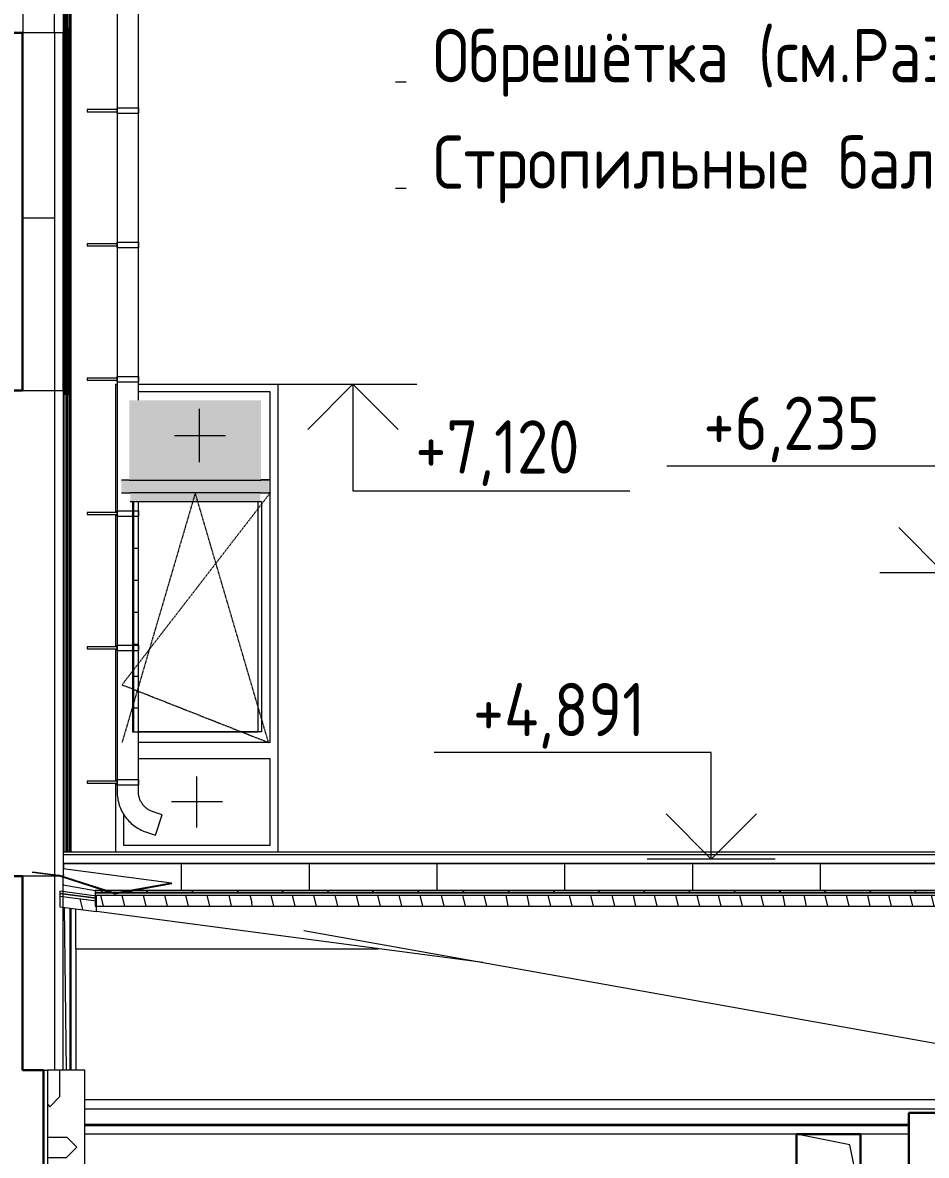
# Model space of a CAD drawing. Header units: millimetres. Extents: x -3929 to 624051, y 52832 to 514950.
# Drawn here: x 496946 to 501188, y 116246 to 121563 of the extents above; entities that cross this region are included whole.
import ezdxf

# ---------------------------------------------------------------- set-up
doc = ezdxf.new("R2010")
doc.units = ezdxf.units.MM
doc.linetypes.add('ADSK_Штриховая_ш2 п1', pattern=[3, 2, -1])
doc.linetypes.add('ADSK_Штриховая_ш3 п1_5', pattern=[4.5, 3, -1.5])
for name, color, linetype, lineweight in [('Аннотация', 7, 'Continuous', 18), ('Крыша', 7, 'Continuous', 9), ('Крыша штриховка', 7, 'Continuous', 9), ('Обобщенные модели', 7, 'Continuous', 18), ('Ограждение', 7, 'Continuous', 9), ('Окна', 7, 'Continuous', 9), ('Окна открывание', 7, 'ADSK_Штриховая_ш2 п1', 9), ('Отметки', 7, 'Continuous', 9), ('Стены внутренние', 7, 'Continuous', 18), ('Стены наружные', 7, 'Continuous', 18), ('Стены несущие', 7, 'Continuous', 30), ('Стены отделка', 7, 'Continuous', 30), ('Стены штриховка', 7, 'Continuous', 9), ('Узлы', 7, 'Continuous', 18)]:
    doc.layers.add(name, color=color, linetype=linetype, lineweight=lineweight)
doc.layers.add('Линии', color=7, linetype='Continuous', lineweight=9, true_color=0x00a600)
doc.styles.add('GOST Common_1', font='GOST_Common.ttf', dxfattribs={"width": 0.9, "height": 250})
doc.styles.add('GOST Common_2', font='GOST_Common.ttf', dxfattribs={"width": 0.9, "height": 250})
pattern_1 = [(76.301, (493918.01, 121045.93), (1300.032, 6399.994), [388.03, -16080.42]), (78.518, (494064.5, 121748.13), (0.0002, 3200), [58.34, -6472.36]), (80.77, (494020.91, 121480.23), (1300.019, 9599.997), [271.41, -15938.46]), (78.518, (494009.3, 121423.06), (0.0002, 3200), [58.34, -6472.36]), (84.201, (494076.1, 121805.3), (-0.012, 3200), [388.03, -12477.82]), (95.799, (494118, 123100.83), (-1299.964, 9600.005), [388.03, -12477.82]), (101.482, (494020.9, 123811.63), (-1300, 3200), [58.34, -6472.36]), (99.23, (494064.51, 123543.73), (-1300.013, 6399.997), [271.41, -15938.46]), (101.482, (494076.1, 123486.53), (-1300, 3200), [58.34, -6472.36]), (103.699, (494009.31, 123868.83), (-2600.047, 9599.987), [388.03, -16080.42]), (76.301, (494018.01, 121045.93), (1300.032, 6399.994), [431.31, -16037.15]), (76.301, (493118.01, 121045.93), (1300.032, 6399.994), [462.63, -16005.83]), (76.301, (492918.01, 121045.93), (1300.032, 6399.994), [462.63, -16005.83]), (76.301, (493618.01, 121045.93), (1300.032, 6399.994), [462.63, -16005.83]), (76.301, (493718.01, 121045.93), (1300.032, 6399.994), [462.63, -16005.83]), (76.301, (493518.01, 121045.93), (1300.032, 6399.994), [462.63, -16005.83]), (76.301, (493818.01, 121045.93), (1300.032, 6399.994), [462.63, -16005.83]), (76.301, (493018.01, 121045.93), (1300.032, 6399.994), [462.63, -16005.83]), (76.301, (493218.01, 121045.93), (1300.032, 6399.994), [462.63, -16005.83]), (76.301, (493418.01, 121045.93), (1300.032, 6399.994), [462.63, -16005.83]), (76.301, (493318.01, 121045.93), (1300.032, 6399.994), [462.63, -16005.83]), (76.301, (492818.01, 121045.93), (1300.032, 6399.994), [462.63, -16005.83]), (80.77, (493624.1, 121496.23), (1300.019, 9599.997), [462.63, -15747.24]), (80.77, (493424.1, 121496.23), (1300.019, 9599.997), [462.63, -15747.24]), (80.77, (493224.1, 121496.23), (1300.019, 9599.997), [462.63, -15747.24]), (80.77, (493324.1, 121496.23), (1300.019, 9599.997), [462.63, -15747.24]), (80.77, (493824.11, 121496.23), (1300.019, 9599.997), [462.63, -15747.24]), (80.77, (493124.1, 121496.23), (1300.019, 9599.997), [462.63, -15747.24]), (80.77, (493724.1, 121496.23), (1300.019, 9599.997), [462.63, -15747.24]), (80.77, (493024.1, 121496.23), (1300.019, 9599.997), [462.63, -15747.24]), (80.77, (493524.1, 121496.23), (1300.019, 9599.997), [462.63, -15747.24]), (80.77, (492818.01, 121465.48), (1300.019, 9599.997), [475.15, -15734.72]), (80.77, (492924.1, 121496.23), (1300.019, 9599.997), [462.63, -15747.24]), (80.77, (493924.11, 121496.23), (1300.019, 9599.997), [462.63, -15747.24]), (85.355, (493595.17, 121953.36), (-0.004, 3200.0005), [462.63, -15590.1]), (85.355, (493695.17, 121953.36), (-0.004, 3200.0005), [462.63, -15590.1]), (85.355, (493195.17, 121953.36), (-0.004, 3200.0005), [462.63, -15590.1]), (85.355, (493395.17, 121953.36), (-0.004, 3200.0005), [462.63, -15590.1]), (90, (493230.8, 122414.6), (-1300, 8e-14), [462.63, -2737.37]), (90, (493430.8, 122414.6), (-1300, 8e-14), [462.63, -2737.37]), (90, (493330.8, 122414.6), (-1300, 8e-14), [462.63, -2737.37]), (103.699, (494118.01, 123826.33), (-2600.047, 9599.987), [431.31, -16037.15]), (85.355, (493995.21, 121953.36), (-0.004, 3200.0005), [462.63, -15590.1]), (85.355, (492892.98, 121934.7), (-0.004, 3200.0005), [475.15, -15577.58]), (85.355, (493095.17, 121953.36), (-0.004, 3200.0005), [462.63, -15590.1]), (85.355, (492995.17, 121953.36), (-0.004, 3200.0005), [462.63, -15590.1]), (85.355, (493795.17, 121953.36), (-0.004, 3200.0005), [462.63, -15590.1]), (85.355, (493295.17, 121953.36), (-0.004, 3200.0005), [462.63, -15590.1]), (85.355, (493895.21, 121953.36), (-0.004, 3200.0005), [462.63, -15590.1]), (85.355, (493495.17, 121953.36), (-0.004, 3200.0005), [462.63, -15590.1]), (90, (493030.8, 122414.6), (-1300, 8e-14), [462.63, -2737.37]), (86.127, (492829.52, 122560.93), (-0.0276, 3200), [85.2, -19158.76]), (90, (492829.5, 122427.7), (-1300, 8e-14), [133.23, -3066.77]), (86.127, (492818.01, 122257.63), (-0.0276, 3200), [170.4, -19073.56]), (90, (492818, 122191), (-1300, 8e-14), [66.62, -3133.38]), (90, (492930.6, 122408.3), (-1300, 8e-14), [475.15, -2724.85]), (90, (493130.8, 122414.6), (-1300, 8e-14), [462.63, -2737.37]), (93.873, (492823.77, 123015.83), (-1299.8635, 16000.011), [85.2, -19158.76]), (90, (492823.8, 122882.5), (-1300, 8e-14), [133.23, -3066.77]), (93.873, (492835.28, 122712.53), (-1299.8635, 16000.011), [170.4, -19073.56]), (90, (492835.3, 122645.9), (-1300, 8e-14), [66.62, -3133.38]), (90, (493530.8, 122414.6), (-1300, 8e-14), [462.63, -2737.37]), (90, (493930.8, 122414.6), (-1300, 8e-14), [462.63, -2737.37]), (90, (493830.8, 122414.6), (-1300, 8e-14), [462.63, -2737.37]), (90, (493730.8, 122414.6), (-1300, 8e-14), [462.63, -2737.37]), (90, (493630.8, 122414.6), (-1300, 8e-14), [462.63, -2737.37]), (90, (494030.8, 122414.6), (-1300, 8e-14), [462.63, -2737.37]), (94.645, (493030.82, 122877.23), (-1299.9824, 12800.0017), [462.63, -15590.1]), (94.645, (494030.81, 122877.23), (-1299.9824, 12800.002), [462.63, -15590.1]), (94.645, (493330.82, 122877.23), (-1299.9824, 12800.002), [462.63, -15590.1]), (94.645, (492930.57, 122883.53), (-1299.9824, 12800.0017), [475.15, -15577.58]), (94.645, (493930.81, 122877.23), (-1299.9824, 12800.002), [462.63, -15590.1]), (94.645, (493130.82, 122877.23), (-1299.9824, 12800.0017), [462.63, -15590.1]), (94.645, (493530.82, 122877.23), (-1299.9824, 12800.002), [462.63, -15590.1]), (94.645, (493430.82, 122877.23), (-1299.9824, 12800.002), [462.63, -15590.1]), (94.645, (493230.82, 122877.23), (-1299.9824, 12800.002), [462.63, -15590.1]), (94.645, (493630.82, 122877.23), (-1299.9824, 12800.002), [462.63, -15590.1]), (94.645, (493830.81, 122877.23), (-1299.9824, 12800.002), [462.63, -15590.1]), (94.645, (493730.82, 122877.23), (-1299.9824, 12800.002), [462.63, -15590.1]), (99.23, (493995.21, 123338.53), (-1300.013, 6399.997), [462.63, -15747.24]), (99.23, (493595.17, 123338.53), (-1300.013, 6399.997), [462.63, -15747.24]), (99.23, (493895.21, 123338.53), (-1300.013, 6399.997), [462.63, -15747.24]), (99.23, (493195.17, 123338.53), (-1300.013, 6399.997), [462.63, -15747.24]), (99.23, (493095.17, 123338.53), (-1300.013, 6399.997), [462.63, -15747.24]), (99.23, (493395.17, 123338.53), (-1300.013, 6399.997), [462.63, -15747.24]), (99.23, (493495.17, 123338.53), (-1300.013, 6399.997), [462.63, -15747.24]), (99.23, (493695.17, 123338.53), (-1300.013, 6399.997), [462.63, -15747.24]), (99.23, (493295.17, 123338.53), (-1300.013, 6399.997), [462.63, -15747.24]), (99.23, (492995.17, 123338.53), (-1300.013, 6399.997), [462.63, -15747.24]), (99.23, (493795.17, 123338.53), (-1300.013, 6399.997), [462.63, -15747.24]), (99.23, (492892.98, 123357.13), (-1300.013, 6399.997), [475.15, -15734.72]), (103.699, (493924.11, 123795.63), (-2600.047, 9599.987), [462.63, -16005.83]), (103.699, (492924.1, 123795.63), (-2600.047, 9599.987), [462.63, -16005.83]), (103.699, (493724.1, 123795.63), (-2600.047, 9599.987), [462.63, -16005.83]), (103.699, (493524.1, 123795.63), (-2600.047, 9599.987), [462.63, -16005.83]), (103.699, (493224.1, 123795.63), (-2600.047, 9599.987), [462.63, -16005.83]), (103.699, (493124.1, 123795.63), (-2600.047, 9599.987), [462.63, -16005.83]), (103.699, (493324.1, 123795.63), (-2600.047, 9599.987), [462.63, -16005.83]), (103.699, (493824.11, 123795.63), (-2600.047, 9599.987), [462.63, -16005.83]), (103.699, (493024.1, 123795.63), (-2600.047, 9599.987), [462.63, -16005.83]), (103.699, (493624.1, 123795.63), (-2600.047, 9599.987), [462.63, -16005.83]), (103.699, (493424.1, 123795.63), (-2600.047, 9599.987), [462.63, -16005.83])]

# ---------------------------------------------------------------- blocks, each defined once
blk = doc.blocks.new('окна_rehau_однопольное_фрамуга_сверху - 800х2240 _нов_ ОК-3_-4264304-Разрез 2-2')
at = {"layer": 'Окна'}
for p, q in [((14376.3, 7084), (13758.1, 7084)), ((14376.3, 5438), (14376.3, 7084)), ((14376.3, 5438), (13758.1, 5438)), ((14376.3, 5362), (13758.1, 5362)), ((14376.3, 4956), (14376.3, 5362)), ((13688.3, 5103.5), (13688.3, 4956)), ((13688.3, 4956), (14376.3, 4956))]:
    blk.add_line(p, q, dxfattribs=at)
at = {"layer": 'Окна открывание'}
for p, q in [((14032.3, 5039), (14032.3, 5279)), ((14152.3, 5159), (13912.3, 5159))]:
    blk.add_line(p, q, dxfattribs=at)
blk = doc.blocks.new('Окна 198 - Окна 198-2786958-Разрез 2-2')
at = {"layer": 'Окна'}
for p, q in [((14376.3, 6671), (14332.6, 6671)), ((14369.9, 6611), (14376.3, 6611)), ((14376.3, 6610), (14369.9, 6610)), ((14329.9, 6570), (14336.2, 6570)), ((14336.2, 6570), (14336.2, 5488.9)), ((14336.2, 5488.9), (13758.1, 5488.9))]:
    blk.add_line(p, q, dxfattribs=at)
blk = doc.blocks.new('Водосток - Тип 1 _карниз больше 490мм_-5185615-Разрез 2-2')
at = {"layer": 'Обобщенные модели'}
for p, q in [((13658.1, 15339.7), (13658.1, 5252)), ((13758.1, 7045), (13758.1, 10610)), ((13658.1, 8409.4), (13518.1, 8409.4)), ((13518.1, 8409.4), (13518.1, 8404.4)), ((13518.1, 8404.4), (13518.1, 8399.4)), ((13656.1, 8416.9), (13656.1, 8391.9)), ((13656.1, 8416.9), (13759.3, 8416.9)), ((13759.3, 8416.9), (13760.1, 8416.9)), ((13760.1, 8391.9), (13760.1, 8416.9)), ((13518.1, 8399.4), (13658.1, 8399.4)), ((13656.1, 8391.9), (13759.3, 8391.9)), ((13759.3, 8391.9), (13760.1, 8391.9)), ((13658.1, 7778.9), (13518.1, 7778.9)), ((13518.1, 7778.9), (13518.1, 7773.9)), ((13518.1, 7773.9), (13518.1, 7768.9)), ((13518.1, 7768.9), (13658.1, 7768.9)), ((13656.1, 7786.4), (13656.1, 7761.4)), ((13656.1, 7786.4), (13759.3, 7786.4)), ((13759.3, 7786.4), (13760.1, 7786.4)), ((13760.1, 7761.4), (13760.1, 7786.4)), ((13656.1, 7761.4), (13759.3, 7761.4)), ((13759.3, 7761.4), (13760.1, 7761.4)), ((13658.1, 7148.4), (13518.1, 7148.4)), ((13518.1, 7148.4), (13518.1, 7143.4)), ((13518.1, 7143.4), (13518.1, 7138.4)), ((13518.1, 7138.4), (13658.1, 7138.4)), ((13656.1, 7155.9), (13656.1, 7130.9)), ((13656.1, 7155.9), (13759.3, 7155.9)), ((13656.1, 7130.9), (13759.3, 7130.9)), ((13759.3, 7155.9), (13760.1, 7155.9)), ((13759.3, 7130.9), (13760.1, 7130.9)), ((13760.1, 7130.9), (13760.1, 7155.9)), ((13758.1, 5252), (13758.1, 6570)), ((13658.1, 6518), (13518.1, 6518)), ((13518.1, 6518), (13518.1, 6513)), ((13518.1, 6513), (13518.1, 6508)), ((13518.1, 6508), (13658.1, 6508)), ((13656.1, 6525.5), (13656.1, 6500.5)), ((13656.1, 6525.5), (13759.3, 6525.5)), ((13656.1, 6500.5), (13759.3, 6500.5)), ((13759.3, 6525.5), (13760.1, 6525.5)), ((13759.3, 6500.5), (13760.1, 6500.5)), ((13760.1, 6500.5), (13760.1, 6525.5)), ((13658.1, 5887.5), (13518.1, 5887.5)), ((13518.1, 5887.5), (13518.1, 5882.5)), ((13518.1, 5882.5), (13518.1, 5877.5)), ((13518.1, 5877.5), (13658.1, 5877.5)), ((13656.1, 5895), (13656.1, 5870)), ((13656.1, 5895), (13759.3, 5895)), ((13656.1, 5870), (13759.3, 5870)), ((13759.3, 5895), (13760.1, 5895)), ((13759.3, 5870), (13760.1, 5870)), ((13760.1, 5870), (13760.1, 5895)), ((13656.1, 5264.5), (13656.1, 5239.5)), ((13656.1, 5264.5), (13759.3, 5264.5)), ((13759.3, 5264.5), (13760.1, 5264.5)), ((13760.1, 5239.5), (13760.1, 5264.5)), ((13658.1, 5257), (13518.1, 5257)), ((13518.1, 5257), (13518.1, 5252)), ((13518.1, 5252), (13518.1, 5247)), ((13518.1, 5247), (13658.1, 5247)), ((13656.1, 5239.5), (13760.1, 5239.5)), ((13658.1, 5252), (13658.1, 5207.3)), ((13758.1, 5207.3), (13758.1, 5252)), ((13869.7, 5098.4), (13827.2, 5112.2)), ((13838.8, 5003.3), (13869.7, 5098.4)), ((13796.3, 5017.1), (13838.8, 5003.3))]:
    blk.add_line(p, q, dxfattribs=at)
at = {"layer": 'Обобщенные модели', "flags": 128}
for points in [[(13658.1, 5207.3), (13658.3, 5199.3), (13658.8, 5191.3), (13659.6, 5183.4), (13660.7, 5175.4), (13662.1, 5167.6), (13663.9, 5159.8), (13665.9, 5152), (13668.3, 5144.4), (13671, 5136.8), (13673.9, 5129.4), (13677.2, 5122.1), (13680.7, 5114.9), (13684.6, 5107.9), (13688.7, 5101.1), (13693.1, 5094.4), (13697.7, 5087.9), (13702.6, 5081.5), (13707.8, 5075.4), (13713.2, 5069.5), (13718.8, 5063.8), (13724.6, 5058.4), (13730.7, 5053.1), (13737, 5048.2), (13743.4, 5043.5), (13750.1, 5039), (13756.9, 5034.8), (13763.9, 5030.9), (13771, 5027.3), (13778.3, 5023.9), (13785.7, 5020.9), (13793.2, 5018.1), (13796.3, 5017.1)], [(13827.2, 5112.2), (13823.5, 5113.5), (13819.7, 5115), (13816.1, 5116.6), (13812.5, 5118.3), (13809, 5120.2), (13805.5, 5122.3), (13802.1, 5124.4), (13798.9, 5126.7), (13795.7, 5129.2), (13792.6, 5131.7), (13789.7, 5134.4), (13786.8, 5137.2), (13784.1, 5140.1), (13781.4, 5143.1), (13778.9, 5146.2), (13776.5, 5149.5), (13774.3, 5152.8), (13772.2, 5156.2), (13770.2, 5159.6), (13768.4, 5163.2), (13766.7, 5166.8), (13765.1, 5170.5), (13763.7, 5174.3), (13762.5, 5178.1), (13761.4, 5181.9), (13760.5, 5185.8), (13759.7, 5189.7), (13759.1, 5193.7), (13758.6, 5197.6), (13758.3, 5201.6), (13758.1, 5205.6), (13758.1, 5207.3)]]:
    blk.add_lwpolyline(points, dxfattribs=at)
blk = doc.blocks.new('Ограждение - Ограждение-2966801-Разрез 2-2')
at = {"layer": 'Ограждение'}
for p, q in [((13406.5, 4925.1), (17874.5, 4925.1)), ((17874.5, 4910.1), (13406.5, 4910.1)), ((17874.5, 4870.8), (13406.2, 4870.8)), ((17874.5, 4868.9), (13406.2, 4868.9))]:
    blk.add_line(p, q, dxfattribs=at)
blk = doc.blocks.new('Ограждение - Ограждение-2969153-Разрез 2-2')
at = {"layer": 'Ограждение'}
h = blk.add_hatch(dxfattribs=at)
h.set_pattern_fill('FP_3', color=256, style=0, pattern_type=2)
h.set_pattern_definition([(45, (9086.9, 8300), (-106.066, 106.066), [])])
h.paths.add_polyline_path([(13679.1, 4732.9), (13688.5, 4734.9), (13672.7, 4734.9), (13661.3, 4732.9), (13677.8, 4732.9)])
h.paths.add_polyline_path([(13639.5, 4732.9), (13633.2, 4734.9), (13623.1, 4734.9), (13629.8, 4732.9)])
h.paths.add_polyline_path([(13731, 4743.1), (13734.3, 4743.1), (13914.9, 4776.3), (13912.8, 4777.9), (13718.2, 4743.1)])
h.paths.add_polyline_path([(13599.2, 4743.1), (13607.7, 4743.1), (13404.5, 4807.8), (13404.8, 4805.9), (13598.1, 4743.1)])
h.paths.add_polyline_path([(13392.1, 4810), (13398.4, 4810), (13383.5, 4814.8), (13381.4, 4813.5)])
for p, q in [((13912.8, 4777.9), (13404.8, 4844.8)), ((13259.5, 4829.5), (13381.4, 4813.5)), ((13261.6, 4830.8), (13383.5, 4814.8))]:
    blk.add_line(p, q, dxfattribs=at)
at = {"layer": 'Ограждение', "lineweight": 18}
for p, q in [((13383.5, 4814.8), (13381.4, 4813.5)), ((13381.4, 4813.5), (13647.4, 4727.1)), ((13647.4, 4730.4), (13383.5, 4814.8)), ((13912.8, 4777.9), (13647.4, 4730.4)), ((13647.4, 4727.1), (13914.9, 4776.3)), ((13914.9, 4776.3), (13912.8, 4777.9))]:
    blk.add_line(p, q, dxfattribs=at)
blk = doc.blocks.new('ADSK_ОбобщеннаяМодель_ОтверстиеПрямоугольное_вСтене - Этаж 1_0_000-5054183-Разрез 2-2')
at = {"layer": 'Узлы'}
for p, q in [((17097.5, 3550), (16847.5, 3600)), ((17147.5, 3300), (17097.5, 3550))]:
    blk.add_line(p, q, dxfattribs=at)
at = {"layer": 'Узлы', "lineweight": 30}
for p, q in [((16847.5, 3600), (16847.5, 3300)), ((17147.5, 3600), (16847.5, 3600)), ((17147.5, 3300), (17147.5, 3600)), ((16847.5, 3300), (17147.5, 3300))]:
    blk.add_line(p, q, dxfattribs=at)
blk = doc.blocks.new('Высотные отметки - Стрелка вниз-12094-Разрез 2-2')
at = {"layer": 'Аннотация', "lineweight": 20}
for p, q in [((23173.6, 3220), (22573.6, 3220)), ((22873.6, 3220), (22661.5, 3007.9)), ((22873.6, 3220), (22873.6, 2720)), ((22873.6, 3220), (23085.7, 3007.9)), ((22873.6, 2720), (21573.6, 2720))]:
    blk.add_line(p, q, dxfattribs=at)
blk = doc.blocks.new('Высотные отметки - Стрелка вверх-12093-Разрез 2-2')
at = {"layer": 'Аннотация', "lineweight": 20}
for p, q in [((21738.9, 450), (20438.9, 450)), ((21738.9, -50), (21738.9, 450)), ((21738.9, -50), (21526.8, 162.1)), ((21738.9, -50), (21951, 162.1)), ((22038.9, -50), (21438.9, -50))]:
    blk.add_line(p, q, dxfattribs=at)
blk = doc.blocks.new('ADSK_Обозначение_ФлажокПирогаКонструкции - Разрез кровля _левая_ 2-2679246-Разрез 2-2')
at = {"layer": 'Аннотация'}
for p, q in [((14965.1, 9540), (21465.1, 9540)), ((21465.1, 9040), (21465.1, 9540)), ((14965.1, 9040), (21465.1, 9040)), ((21465.1, 8540), (21465.1, 9040)), ((14965.1, 8540), (21465.1, 8540)), ((21465.1, 8040), (21465.1, 8540)), ((14965.1, 8040), (21465.1, 8040)), ((21465.1, 6040), (21465.1, 8040)), ((21465.1, 6040), (21215.1, 6473)), ((21465.1, 6040), (21715.1, 6473))]:
    blk.add_line(p, q, dxfattribs=at)

msp = doc.modelspace()

# ---------------------------------------------------------------- hatches: boundary and pattern name
at = {"layer": 'Крыша'}
h = msp.add_hatch(dxfattribs=at)
h.set_pattern_fill('FP_4', color=256, style=0, pattern_type=2)
h.set_pattern_definition(pattern_1)
h.paths.add_polyline_path([(497291.717, 117390.122), (497291.717, 117415.703), (497285.405, 117415.703), (497285.405, 117441.384), (497135.652, 117461.1), (497135.652, 117410.668), (497285.405, 117390.953)])
h = msp.add_hatch(dxfattribs=at)
h.set_pattern_fill('FP_3', color=256, style=0, pattern_type=2)
h.set_pattern_definition([(45, (492818.01, 121045.93), (-106.066, 106.066), [])])
h.paths.add_polyline_path([(501572.444, 117480.857), (501615.563, 117480.857), (501615.563, 117489.001), (497285.405, 117488.574), (497285.405, 117480.857), (501462.216, 117480.857)])
h = msp.add_hatch(dxfattribs=at)
h.set_pattern_fill('FP_4', color=256, style=0, pattern_type=2)
h.set_pattern_definition(pattern_1)
h.paths.add_polyline_path([(499037.194, 117415.703), (501615.563, 117415.703), (501615.563, 117466.605), (497285.405, 117466.605), (497285.405, 117415.703), (499003.317, 117415.703)])
for points in [[(497285.405, 117454.497), (497285.405, 117455.505), (497284.056, 117454.674)], [(497285.405, 117453.488), (497285.405, 117454.497), (497284.056, 117453.666)]]:
    msp.add_hatch(color=256, dxfattribs=at).paths.add_polyline_path(points)
at = {"layer": 'Крыша штриховка'}
h = msp.add_hatch(dxfattribs=at)
h.set_pattern_fill('FP_6', color=256, style=0, pattern_type=2)
h.set_pattern_definition([(90, (465891.1, 123371.57), (-600, 4e-14), [])])
h.paths.add_polyline_path([(497465.456, 117489.001), (501605.563, 117489.001), (501605.563, 117614.878), (497137.389, 117614.878), (497137.691, 117590.487), (497643.959, 117523.835), (497646.053, 117522.253), (497493.998, 117494.257)])
h.paths.add_polyline_path([(497383.77, 117489.001), (497449.31, 117489.001), (497136.679, 117563.441), (497137.691, 117553.32), (497338.817, 117489.001), (497378.463, 117489.001)])
h.paths.add_polyline_path([(497285.405, 117489.001), (497329.178, 117489.001), (497136.067, 117519.075), (497136.11, 117515.654), (497273.542, 117491.119)])
at = {"layer": 'Узлы', "lineweight": 5, "true_color": 0xffffff}
for points in [[(497489.243, 119415.933), (498063.738, 119416.933), (498063.738, 119790.933), (497445.989, 119790.933), (497445.989, 119415.933), (497489.004, 119415.933)], [(497409.377, 119355.933), (498100.989, 119356.933), (498100.989, 119415.933), (497409.377, 119415.933), (497409.377, 119379.722)], [(497462.668, 119315.933), (498060.989, 119316.325), (498060.989, 119355.933), (497450.989, 119355.933), (497450.989, 119315.933), (497461.24, 119315.933)]]:
    msp.add_hatch(color=7, dxfattribs=at).paths.add_polyline_path(points)
at = {"layer": 'Узлы', "lineweight": 5, "true_color": 0x494949}
h = msp.add_hatch(dxfattribs=at)
h.set_pattern_fill('FP_21', color=251, style=0, pattern_type=2)
h.set_pattern_definition([(0, (492818.01, 121045.93), (0, 150), []), (90, (492818.01, 121045.93), (-150, 9e-15), [])])
h.paths.add_polyline_path([(497489.243, 118234.798), (497489.243, 118615.901), (497491.243, 118615.901), (497491.243, 118640.901), (497489.243, 118640.901), (497489.243, 119246.385), (497491.243, 119246.385), (497491.243, 119271.385), (497489.243, 119271.385), (497489.021, 119315.933), (497460.989, 119315.933), (497460.989, 118234.798), (497489.203, 118234.798)])
at = {"layer": 'Узлы', "lineweight": 5}
h = msp.add_hatch(dxfattribs=at)
h.set_pattern_fill('FP_24', color=256, style=0, pattern_type=2)
h.set_pattern_definition([(45, (492818, 121045.93), (0, 635), [67.352, -381.66]), (0, (492865.64, 121093.56), (317.5, 317.5), [158.75, -476.25]), (315, (493024.4, 121093.56), (635, 0), [67.352, -381.66]), (225, (493072, 121045.93), (0, -635), [67.352, -381.66]), (0, (492865.64, 120998.3), (317.5, 317.5), [158.75, -476.25]), (315, (492818, 121045.93), (635, 0), [67.352, -381.66]), (90, (493214.9, 120966.56), (-317.5, 317.5), [158.75, -476.25]), (45, (493214.9, 121125.3), (0, 635), [67.352, -381.66]), (45, (493262.5, 120918.93), (0, 635), [67.352, -381.66]), (90, (493310.14, 120966.56), (-317.5, 317.5), [158.75, -476.25]), (315, (493214.9, 120966.56), (635, 0), [67.352, -381.66]), (315, (493262.5, 121172.93), (635, 0), [67.352, -381.66])])
h.paths.add_polyline_path([(497071.498, 115765.933), (497237.012, 115765.933), (497237.012, 116645.933), (497061.57, 116645.933), (497061.57, 115765.933), (497071.406, 115765.933)])

# ---------------------------------------------------------------- linework, layer by layer
at = {"layer": 'Крыша'}
for p, q in [((497137.389, 117614.878), (497137.053, 117590.57)), ((497136.067, 117519.075), (497136.02, 117515.67)), ((497136.02, 117483.241), (497136.02, 117515.67)), ((497136.02, 117515.67), (497285.405, 117489.001)), ((497136.687, 117563.985), (497136.544, 117553.687)), ((497291.717, 117462.743), (497119.98, 117485.353)), ((497119.98, 117485.353), (497119.98, 117475.267)), ((501615.563, 117489.001), (497285.405, 117489.001)), ((497285.405, 117489.001), (497285.405, 117478.821)), ((497291.717, 117452.657), (497291.717, 117462.743)), ((497139.807, 117410.121), (497150.353, 116645.933)), ((497167.927, 116645.933), (497167.927, 117406.419)), ((499106.596, 117151.189), (497291.717, 117390.122)), ((498265.596, 117301.456), (501615.563, 116702.864)), ((497237.012, 116464.381), (501615.563, 116464.381)), ((501105.563, 116391.083), (497237.012, 116391.083)), ((497237.012, 116385.933), (501105.563, 116385.933))]:
    msp.add_line(p, q, dxfattribs=at)
at = {"layer": 'Крыша', "lineweight": 18}
for p, q in [((497119.98, 117477.284), (497291.717, 117454.674)), ((497119.98, 117476.275), (497291.717, 117453.666)), ((497119.98, 117475.267), (497119.98, 117412.732)), ((497119.98, 117475.267), (497291.717, 117452.657)), ((497119.98, 117463.163), (497291.717, 117440.553)), ((497285.405, 117480.857), (501615.563, 117480.857)), ((497285.405, 117479.839), (501615.563, 117479.839)), ((497285.405, 117478.821), (497285.405, 117415.703)), ((497285.405, 117478.821), (501615.563, 117478.821)), ((497285.405, 117466.605), (501615.563, 117466.605)), ((497119.98, 117412.732), (497291.717, 117390.122)), ((497285.405, 117415.703), (501615.563, 117415.703)), ((497291.717, 117390.122), (497291.717, 117452.657))]:
    msp.add_line(p, q, dxfattribs=at)
at = {"layer": 'Линии', "color": 7, "linetype": 'ADSK_Штриховая_ш3 п1_5', "lineweight": 5}
for p, q in [((497773.527, 119750.569), (497773.527, 119500.569)), ((497658.527, 119625.569), (497898.527, 119625.569)), ((498107.914, 119355.933), (497411.989, 118454.933)), ((497755.989, 119355.933), (497411.989, 118183.933)), ((498099.989, 118183.933), (497755.989, 119355.933)), ((497411.989, 118454.933), (498099.989, 118183.933))]:
    msp.add_line(p, q, dxfattribs=at)
at = {"layer": 'Линии', "color": 7}
for p, q in [((497445.989, 119415.933), (497409.377, 119415.933)), ((497445.989, 119415.933), (498063.738, 119415.933)), ((498100.989, 119415.933), (498063.738, 119415.933)), ((497409.377, 119355.933), (497450.989, 119355.933)), ((498060.989, 119355.933), (497450.989, 119355.933)), ((498060.989, 119355.933), (498100.989, 119355.933)), ((497450.989, 119315.933), (498060.989, 119315.933)), ((497460.989, 119315.933), (497460.989, 118234.798)), ((498050.989, 118234.798), (498050.989, 119315.933)), ((497460.989, 118234.798), (498050.989, 118234.798)), ((497237.012, 116645.933), (497061.57, 116645.933)), ((497061.57, 116645.933), (497061.57, 115765.933)), ((497237.012, 115765.933), (497237.012, 116645.933))]:
    msp.add_line(p, q, dxfattribs=at)
at = {"layer": 'Отметки', "lineweight": 5}
msp.add_line((497661.982, 119865.933), (498496.218, 119865.933), dxfattribs=at)
at = {"layer": 'Стены внутренние'}
for p, q in [((496945.896, 123775.933), (496945.896, 121515.933)), ((501105.563, 116345.933), (497237.012, 116345.933)), ((500578.637, 116045.933), (500578.637, 116345.933)), ((500878.637, 116345.933), (500878.637, 116045.933))]:
    msp.add_line(p, q, dxfattribs=at)
at = {"layer": 'Стены наружные'}
for p, q in [((497172.829, 117671.063), (497172.829, 124665.933)), ((497150.636, 123795.933), (497150.636, 121535.933)), ((497153.558, 121535.933), (497153.558, 123795.933)), ((497158.126, 123795.933), (497158.126, 121535.933)), ((497165.484, 123795.933), (497165.484, 121535.933)), ((497095.896, 121515.933), (497095.896, 123775.933)), ((497135.896, 123775.933), (497135.896, 121515.933)), ((497138.681, 121515.933), (497138.681, 123775.933)), ((497143.249, 123775.933), (497143.249, 121515.933)), ((497136.893, 121515.933), (497136.652, 121515.933)), ((497136.893, 119834.032), (497136.893, 121515.933)), ((497144.251, 121515.933), (497138.684, 121515.933)), ((497139.684, 121515.933), (497139.684, 119834.032)), ((497144.251, 119834.032), (497144.251, 121515.933)), ((497151.636, 121535.933), (497146.068, 121535.933)), ((497147.068, 121535.933), (497147.068, 119834.032)), ((497151.636, 119834.032), (497151.636, 121535.933)), ((497159.115, 121535.933), (497153.556, 121535.933)), ((497154.556, 121535.933), (497154.556, 119834.032)), ((497159.115, 119834.032), (497159.115, 121535.933)), ((497166.483, 121535.933), (497160.916, 121535.933)), ((497161.916, 121535.933), (497161.916, 119834.032)), ((497166.483, 119834.032), (497166.483, 121535.933)), ((497383.377, 119263.714), (497383.377, 119865.933)), ((497383.377, 119865.933), (497389.243, 119865.933)), ((497489.243, 119865.933), (498143.377, 119865.933)), ((498143.377, 119865.933), (498143.377, 117671.063)), ((497095.95, 117563.16), (497095.95, 119835.933)), ((497135.95, 119834.032), (497135.95, 117555.933)), ((497136.652, 119834.032), (497136.893, 119834.032)), ((497138.656, 119815.933), (497138.656, 119835.933)), ((497138.684, 119834.032), (497144.251, 119834.032)), ((497143.329, 119834.032), (497143.329, 117671.063)), ((497146.068, 119834.032), (497151.636, 119834.032)), ((497146.083, 119815.933), (497146.083, 119834.032)), ((497150.756, 119834.032), (497150.756, 117671.063)), ((497153.531, 119815.933), (497153.531, 119835.933)), ((497153.556, 119834.032), (497159.115, 119834.032)), ((497158.203, 119834.032), (497158.203, 117671.063)), ((497160.915, 119815.933), (497160.915, 119835.933)), ((497160.916, 119834.032), (497166.483, 119834.032)), ((497165.588, 119834.032), (497165.588, 117671.063)), ((497383.377, 118633.231), (497383.377, 119254.055)), ((497383.377, 118002.747), (497383.377, 118623.572)), ((497383.377, 117671.063), (497383.377, 117993.088)), ((497135.95, 117555.933), (497135.652, 117555.933)), ((497172.829, 116645.933), (497172.829, 117405.774)), ((497193.637, 117403.034), (497193.637, 117215.933)), ((497193.637, 117215.933), (498614.816, 117215.933)), ((497194.637, 117215.933), (497194.637, 116645.933)), ((497237.012, 116508.39), (501622.684, 116508.39))]:
    msp.add_line(p, q, dxfattribs=at)
at = {"layer": 'Стены несущие'}
for p, q in [((496945.651, 121515.933), (496435.649, 121515.933)), ((496945.651, 121515.933), (496945.651, 119835.933)), ((496945.651, 119835.933), (496945.651, 120645.933)), ((496825.651, 119835.933), (496945.651, 119835.933)), ((496945.651, 117555.933), (496435.649, 117555.933)), ((496945.651, 116645.933), (496945.651, 117555.933)), ((496945.651, 117555.933), (496945.651, 116645.933)), ((497043.853, 116645.933), (496945.651, 116645.933)), ((497043.853, 115715.933), (497043.853, 116645.933)), ((501105.563, 116445.933), (501105.563, 112745.933)), ((501615.563, 116445.933), (501105.563, 116445.933))]:
    msp.add_line(p, q, dxfattribs=at)
at = {"layer": 'Стены отделка', "lineweight": 9}
for p, q in [((497136.652, 121515.933), (496945.651, 121515.933)), ((497135.652, 119835.933), (497135.652, 121515.933)), ((497136.652, 119834.032), (497136.652, 121515.933)), ((497095.652, 120645.933), (496945.651, 120645.933)), ((497095.652, 120645.933), (497095.652, 119835.933)), ((496945.651, 119835.933), (497135.652, 119835.933)), ((497135.652, 119835.933), (497135.652, 119834.032)), ((497135.652, 119834.032), (497136.652, 119834.032)), ((497135.652, 117555.933), (496945.651, 117555.933)), ((497095.652, 117555.933), (497095.652, 116645.933)), ((497135.652, 116645.933), (497135.652, 117555.933)), ((496945.651, 116645.933), (497061.57, 116645.933))]:
    msp.add_line(p, q, dxfattribs=at)
at = {"layer": 'Стены штриховка'}
msp.add_line((497095.652, 121515.933), (497095.652, 120645.933), dxfattribs=at)

# ---------------------------------------------------------------- block references
at = {"layer": 'Аннотация'}
msp.add_blockref('ADSK_Обозначение_ФлажокПирогаКонструкции - Разрез кровля _левая_ 2-2679246-Разрез 2-2', (483731.112, 112745.933), dxfattribs=at)
at = {"layer": 'Обобщенные модели'}
msp.add_blockref('Водосток - Тип 1 _карниз больше 490мм_-5185615-Разрез 2-2', (483731.112, 112745.933), dxfattribs=at)
at = {"layer": 'Обобщенные модели', "color": 7, "true_color": 0xffffff}
msp.add_blockref('ADSK_ОбобщеннаяМодель_ОтверстиеПрямоугольное_вСтене - Этаж 1_0_000-5054183-Разрез 2-2', (483731.112, 112745.933), dxfattribs=at)
at = {"layer": 'Ограждение'}
for name in ['Ограждение - Ограждение-2966801-Разрез 2-2', 'Ограждение - Ограждение-2969153-Разрез 2-2']:
    msp.add_blockref(name, (483731.112, 112745.933), dxfattribs=at)
at = {"layer": 'Окна'}
for name in ['окна_rehau_однопольное_фрамуга_сверху - 800х2240 _нов_ ОК-3_-4264304-Разрез 2-2', 'Окна 198 - Окна 198-2786958-Разрез 2-2']:
    msp.add_blockref(name, (483731.112, 112745.933), dxfattribs=at)
at = {"layer": 'Отметки', "lineweight": 20, "extrusion": (0, 0, -1)}
msp.add_blockref('Высотные отметки - Стрелка вниз-12094-Разрез 2-2', (-521369.834, 116645.933), dxfattribs=at)
at = {"layer": 'Отметки', "lineweight": 20}
for p in [(479531.063, 119030.933), (478438.942, 117686.74)]:
    msp.add_blockref('Высотные отметки - Стрелка вверх-12093-Разрез 2-2', p, dxfattribs=at)

# ---------------------------------------------------------------- texts
at = {"layer": 'Отметки', "lineweight": 20, "char_height": 250, "attachment_point": 1, "line_spacing_factor": 1.022761, "style": 'GOST Common_1'}
for s, insert, width in [('+6,235', (500141.271, 119807.64), 1028.82257), ('+7,120', (498788.913, 119696.489), 977.53229), ('+4,891', (499059.207, 118463.447), 1004.68597)]:
    msp.add_mtext(s, dxfattribs=dict(at, insert=insert, width=width))

# ---------------------------------------------------------------- next in the draw order: texts
at = {"layer": 'Аннотация', "lineweight": 9, "insert": (498871.974, 121215.585), "char_height": 250, "width": 3631.5, "attachment_point": 7, "line_spacing_factor": 1.022766, "style": 'GOST Common_2', "bg_fill": 2}
msp.add_mtext('\\pxt4.572,9.144,13.716,18.288,22.86,27.432,32.004,36.576,41.148,45.72,50.292,54.864,59.436,64.008,68.58,73.152,77.724,82.296,86.868,91.44,96.012,100.584,105.156,109.728,114.3,118.872,123.444,128.016,132.588,137.16,141.732,146.304;{Обрешётка (см.Раздел КР)}', dxfattribs=at)

# ---------------------------------------------------------------- next in the draw order: texts
at = {"layer": 'Аннотация', "lineweight": 9, "insert": (498871.974, 120715.585), "char_height": 250, "width": 4792.5, "attachment_point": 7, "line_spacing_factor": 1.022766, "style": 'GOST Common_2', "bg_fill": 2}
msp.add_mtext('\\pxt4.572,9.144,13.716,18.288,22.86,27.432,32.004,36.576,41.148,45.72,50.292,54.864,59.436,64.008,68.58,73.152,77.724,82.296,86.868,91.44,96.012,100.584,105.156,109.728,114.3,118.872,123.444,128.016,132.588,137.16,141.732,146.304;{Стропильные балки (см.Раздел КР)}', dxfattribs=at)

doc.saveas('drawing.dxf')
